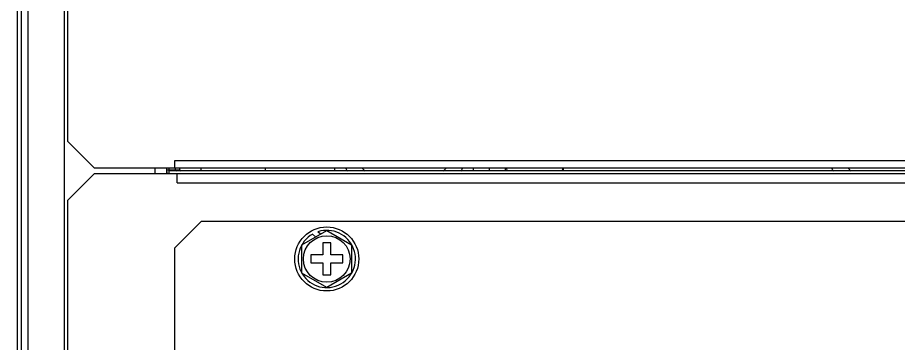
# Model space of a CAD drawing. Header units: millimetres. Extents: x 0 to 141, y -1 to 90.
# Drawn here: x 0 to 16.5, y 45.42 to 51.53 of the extents above; entities that cross this region are included whole.
import ezdxf

# ---------------------------------------------------------------- set-up
doc = ezdxf.new("R2010")
doc.units = ezdxf.units.MM

msp = doc.modelspace()

# ---------------------------------------------------------------- linework, layer by layer
for p, q in [((0.07, 3.34), (0.07, 88.46)), ((0.19, 88.45), (0.19, 3.35)), ((0, 3.4), (0, 88.4)), ((0.87, 88.15), (0.87, 3.65)), ((0.94, 49.2), (0.94, 87.2)), ((0.94, 49.2), (1.44, 48.7)), ((2.94, 48.84), (2.94, 48.7)), ((32.24, 48.84), (2.94, 48.84)), ((34.44, 48.7), (1.44, 48.7)), ((2.57, 48.7), (2.57, 48.6)), ((2.79, 48.7), (2.79, 48.6)), ((2.79, 48.67), (2.84, 48.67)), ((2.84, 48.67), (2.84, 48.7)), ((2.84, 48.67), (2.96, 48.67)), ((2.96, 48.67), (2.96, 48.7)), ((2.96, 48.67), (3.04, 48.67)), ((3.04, 48.67), (3.04, 48.7)), ((3.44, 48.65), (3.44, 48.7)), ((4.64, 48.65), (4.64, 48.7)), ((5.94, 48.65), (5.94, 48.7)), ((8.54, 48.65), (8.54, 48.7)), ((8.84, 48.65), (8.84, 48.7)), ((9.14, 48.65), (9.14, 48.7)), ((9.157, 48.7), (9.163, 48.65)), ((10.203, 48.7), (10.197, 48.65)), ((10.22, 48.7), (10.22, 48.65)), ((1.44, 48.6), (0.94, 48.1)), ((1.44, 48.6), (34.39, 48.6)), ((2.84, 48.6), (2.84, 48.65)), ((32.64, 48.65), (2.84, 48.65)), ((2.99, 48.43), (2.99, 48.6)), ((2.99, 48.43), (32.59, 48.43)), ((0.94, 6.45), (0.94, 48.1)), ((3.44, 47.7), (2.94, 47.2)), ((32.14, 47.7), (3.44, 47.7)), ((5.326, 47.268), (5.79, 47.535)), ((5.67, 47.466), (5.625, 47.511)), ((5.79, 47.535), (6.254, 47.268)), ((5.526, 47.468), (5.58, 47.414)), ((2.94, 47.2), (2.94, 30.2)), ((5.326, 46.732), (5.326, 47.268)), ((5.715, 47.3), (5.715, 47.075)), ((5.865, 47.3), (5.715, 47.3)), ((5.865, 47.075), (5.865, 47.3)), ((6.254, 47.268), (6.254, 46.732)), ((5.49, 47.075), (5.49, 46.925)), ((5.715, 47.075), (5.49, 47.075)), ((6.09, 47.075), (5.865, 47.075)), ((6.09, 46.925), (6.09, 47.075)), ((5.49, 46.925), (5.715, 46.925)), ((5.715, 46.925), (5.715, 46.7)), ((5.865, 46.7), (5.865, 46.925)), ((5.865, 46.925), (6.09, 46.925)), ((5.79, 46.464), (5.326, 46.732)), ((5.715, 46.7), (5.865, 46.7)), ((6.254, 46.732), (5.79, 46.464))]:
    msp.add_line(p, q)
for radius in [0.6, 0.436]:
    msp.add_circle((5.79, 47), radius)
for centre, radius, start, end in [((3.06, 48.67), 0.27, 180, 195.1478), ((2.98, 48.67), 0.14, 180, 188.1998), ((2.98, 48.67), 0.02, 180, 270), ((3.06, 48.67), 0.02, 180, 270), ((7.24, 49.4), 1.3, 212.6065, 215.3326), ((7.24, 49.4), 1.05, 222.0044, 225.6459), ((7.24, 49.4), 1.05, 314.3541, 317.9956), ((7.24, 49.4), 1.3, 324.6674, 327.3935), ((16.342, 49.4), 1.3, 212.6065, 215.3326), ((16.342, 49.4), 1.05, 222.0044, 225.6459), ((5.79, 47), 0.537, 119.3662, 107.9007)]:
    msp.add_arc(centre, radius, start, end)

doc.saveas('drawing.dxf')
